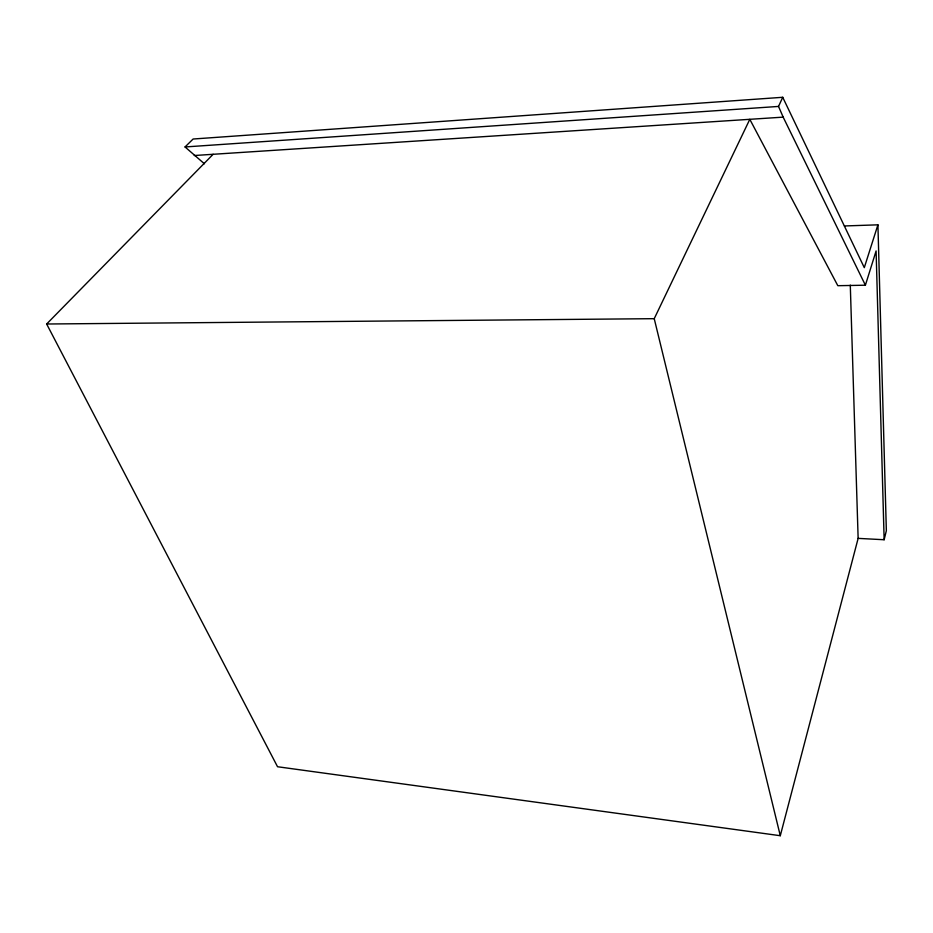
<?xml version="1.0" encoding="UTF-8"?>
<svg xmlns="http://www.w3.org/2000/svg" width="933" height="933" viewBox="0 0 933 933"><rect width="100%" height="100%" fill="white"/><g stroke="black" fill="none" stroke-linecap="round" stroke-linejoin="round"><path stroke-width="1.4" d="M213.121 154.295L46.65 324.008L277.544 766.739L780.291 835.711L858.138 538.376L884.146 539.74L886.35 530.702L877.918 224.83L844.435 225.961M780.291 835.711L654.231 318.678L749.805 119.319L837.822 285.696L865.392 285.206L876.099 250.93L884.146 539.74M877.918 224.83L864.296 267.643L782.729 97.289L193.119 139.017L185.049 146.959L204.397 163.776M865.392 285.206L783.172 117.138L778.542 106.432L782.729 97.289M185.049 146.959L778.542 106.432M194.251 155.519L783.172 117.138M46.65 324.008L654.231 318.678M850.29 285.125L858.138 538.376"/></g></svg>
